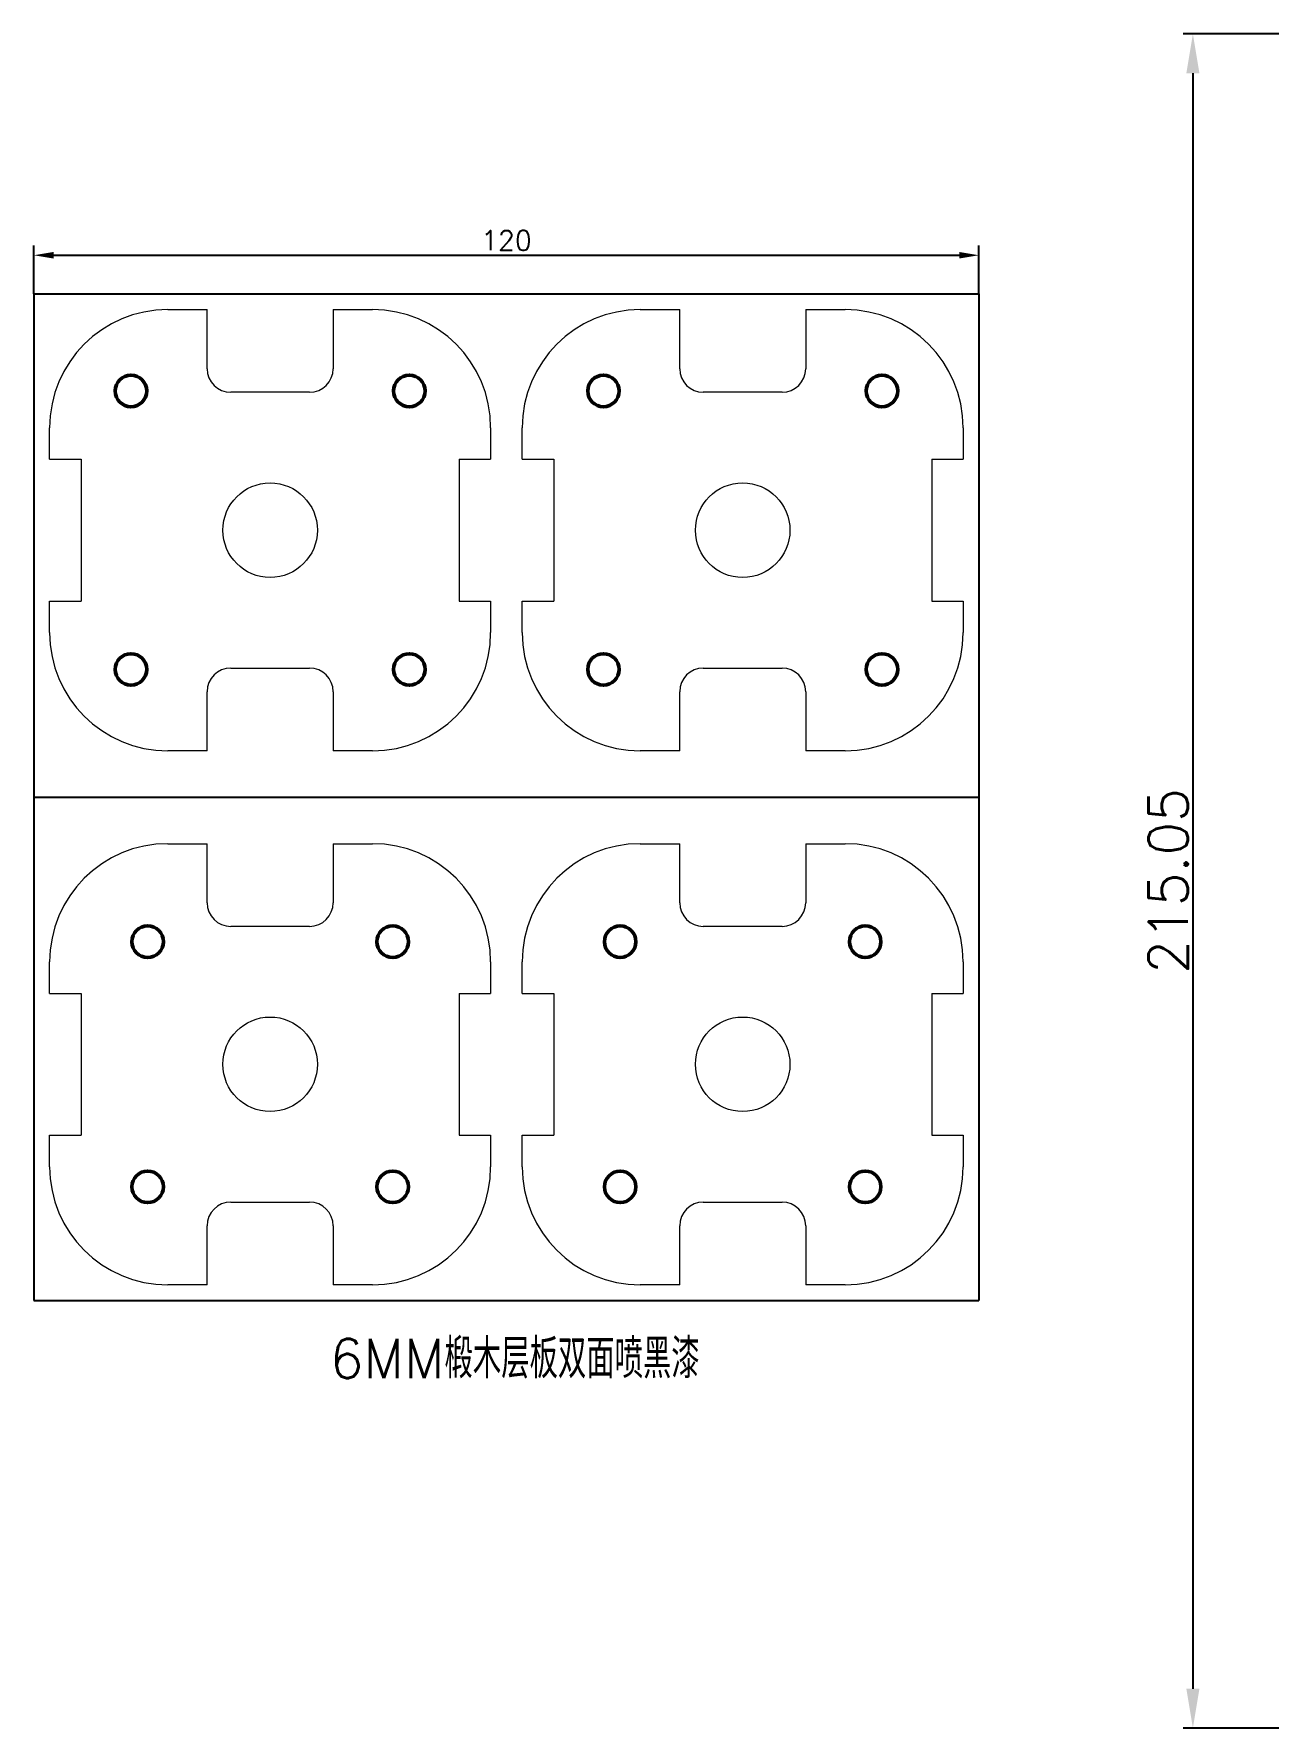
# Model space of a CAD drawing. Header units: millimetres. Extents: x 1599 to 2374, y 866 to 1112.
# Drawn here: x 1599.2 to 1755.9, y 878.7 to 1093.7 of the extents above; entities that cross this region are included whole.
import ezdxf

# ---------------------------------------------------------------- set-up
doc = ezdxf.new("R2010")
doc.units = ezdxf.units.MM
doc.layers.add('1粗实线', color=255, linetype='Continuous', lineweight=50)
doc.layers.add('6标注层', color=3, linetype='Continuous', lineweight=25)
doc.styles.get("Standard").update_dxf_attribs({"font": 'txt', "bigfont": 'gbcbig.shx'})

msp = doc.modelspace()

# ---------------------------------------------------------------- linework, layer by layer
at = {"layer": '1粗实线', "lineweight": 18}
for p, q in [((1616.211, 1058.74), (1621.211, 1058.74)), ((1621.211, 1051.24), (1621.211, 1058.74)), ((1637.211, 1058.74), (1637.211, 1051.24)), ((1637.211, 1058.74), (1642.211, 1058.74)), ((1676.211, 1058.74), (1681.211, 1058.74)), ((1681.211, 1051.24), (1681.211, 1058.74)), ((1697.211, 1058.74), (1697.211, 1051.24)), ((1697.211, 1058.74), (1702.211, 1058.74)), ((1634.211, 1048.24), (1624.211, 1048.24)), ((1694.211, 1048.24), (1684.211, 1048.24)), ((1601.211, 1039.74), (1601.211, 1043.74)), ((1657.211, 1043.74), (1657.211, 1039.74)), ((1661.211, 1039.74), (1661.211, 1043.74)), ((1717.211, 1043.74), (1717.211, 1039.74)), ((1601.211, 1039.74), (1605.211, 1039.74)), ((1605.211, 1039.74), (1605.211, 1021.74)), ((1653.211, 1039.74), (1657.211, 1039.74)), ((1653.211, 1039.74), (1653.211, 1021.74)), ((1661.211, 1039.74), (1665.211, 1039.74)), ((1665.211, 1039.74), (1665.211, 1021.74)), ((1713.211, 1039.74), (1717.211, 1039.74)), ((1713.211, 1039.74), (1713.211, 1021.74)), ((1601.211, 1021.74), (1605.211, 1021.74)), ((1601.211, 1017.74), (1601.211, 1021.74)), ((1653.211, 1021.74), (1657.211, 1021.74)), ((1657.211, 1021.74), (1657.211, 1017.74)), ((1661.211, 1021.74), (1665.211, 1021.74)), ((1661.211, 1017.74), (1661.211, 1021.74)), ((1713.211, 1021.74), (1717.211, 1021.74)), ((1717.211, 1021.74), (1717.211, 1017.74)), ((1624.211, 1013.24), (1634.211, 1013.24)), ((1684.211, 1013.24), (1694.211, 1013.24)), ((1621.211, 1002.74), (1621.211, 1010.24)), ((1637.211, 1010.24), (1637.211, 1002.74)), ((1681.211, 1002.74), (1681.211, 1010.24)), ((1697.211, 1010.24), (1697.211, 1002.74)), ((1621.211, 1002.74), (1616.211, 1002.74)), ((1642.211, 1002.74), (1637.211, 1002.74)), ((1681.211, 1002.74), (1676.211, 1002.74)), ((1702.211, 1002.74), (1697.211, 1002.74)), ((1616.211, 990.948), (1621.211, 990.948)), ((1621.211, 983.448), (1621.211, 990.948)), ((1637.211, 990.948), (1637.211, 983.448)), ((1637.211, 990.948), (1642.211, 990.948)), ((1676.211, 990.948), (1681.211, 990.948)), ((1681.211, 983.448), (1681.211, 990.948)), ((1697.211, 990.948), (1697.211, 983.448)), ((1697.211, 990.948), (1702.211, 990.948)), ((1634.211, 980.448), (1624.211, 980.448)), ((1694.211, 980.448), (1684.211, 980.448)), ((1601.211, 971.948), (1601.211, 975.948)), ((1657.211, 975.948), (1657.211, 971.948)), ((1661.211, 971.948), (1661.211, 975.948)), ((1717.211, 975.948), (1717.211, 971.948)), ((1601.211, 971.948), (1605.211, 971.948)), ((1605.211, 971.948), (1605.211, 953.948)), ((1653.211, 971.948), (1657.211, 971.948)), ((1653.211, 971.948), (1653.211, 953.948)), ((1661.211, 971.948), (1665.211, 971.948)), ((1665.211, 971.948), (1665.211, 953.948)), ((1713.211, 971.948), (1717.211, 971.948)), ((1713.211, 971.948), (1713.211, 953.948)), ((1601.211, 953.948), (1605.211, 953.948)), ((1601.211, 949.948), (1601.211, 953.948)), ((1653.211, 953.948), (1657.211, 953.948)), ((1657.211, 953.948), (1657.211, 949.948)), ((1661.211, 953.948), (1665.211, 953.948)), ((1661.211, 949.948), (1661.211, 953.948)), ((1713.211, 953.948), (1717.211, 953.948)), ((1717.211, 953.948), (1717.211, 949.948)), ((1624.211, 945.448), (1634.211, 945.448)), ((1684.211, 945.448), (1694.211, 945.448)), ((1621.211, 934.948), (1621.211, 942.448)), ((1637.211, 942.448), (1637.211, 934.948)), ((1681.211, 934.948), (1681.211, 942.448)), ((1697.211, 942.448), (1697.211, 934.948)), ((1621.211, 934.948), (1616.211, 934.948)), ((1642.211, 934.948), (1637.211, 934.948)), ((1681.211, 934.948), (1676.211, 934.948)), ((1702.211, 934.948), (1697.211, 934.948))]:
    msp.add_line(p, q, dxfattribs=at)
at = {"layer": '1粗实线'}
for centre in [(1611.534, 1048.418), (1646.889, 1048.418), (1671.534, 1048.418), (1706.889, 1048.418), (1611.534, 1013.062), (1646.889, 1013.062), (1671.534, 1013.062), (1706.889, 1013.062), (1613.655, 978.505), (1644.768, 978.505), (1673.655, 978.505), (1704.768, 978.505), (1613.655, 947.392), (1644.768, 947.392), (1673.655, 947.392), (1704.768, 947.392)]:
    msp.add_circle(centre, 2, dxfattribs=at)
at = {"layer": '1粗实线', "lineweight": 18}
for centre in [(1629.211, 1030.74), (1689.211, 1030.74), (1629.211, 962.948), (1689.211, 962.948)]:
    msp.add_circle(centre, 6, dxfattribs=at)
for centre, radius, start, end in [((1616.211, 1043.74), 15, 90, 180), ((1642.211, 1043.74), 15, 0, 90), ((1676.211, 1043.74), 15, 90, 180), ((1702.211, 1043.74), 15, 0, 90), ((1624.211, 1051.24), 3, 180, 270), ((1634.211, 1051.24), 3, 270, 0), ((1684.211, 1051.24), 3, 180, 270), ((1694.211, 1051.24), 3, 270, 0), ((1616.211, 1017.74), 15, 180, 270), ((1642.211, 1017.74), 15, 270, 0), ((1676.211, 1017.74), 15, 180, 270), ((1702.211, 1017.74), 15, 270, 0), ((1624.211, 1010.24), 3, 90, 180), ((1634.211, 1010.24), 3, 0, 90), ((1684.211, 1010.24), 3, 90, 180), ((1694.211, 1010.24), 3, 0, 90), ((1616.211, 975.948), 15, 90, 180), ((1642.211, 975.948), 15, 0, 90), ((1676.211, 975.948), 15, 90, 180), ((1702.211, 975.948), 15, 0, 90), ((1624.211, 983.448), 3, 180, 270), ((1634.211, 983.448), 3, 270, 0), ((1684.211, 983.448), 3, 180, 270), ((1694.211, 983.448), 3, 270, 0), ((1616.211, 949.948), 15, 180, 270), ((1642.211, 949.948), 15, 270, 0), ((1676.211, 949.948), 15, 180, 270), ((1702.211, 949.948), 15, 270, 0), ((1624.211, 942.448), 3, 90, 180), ((1634.211, 942.448), 3, 0, 90), ((1684.211, 942.448), 3, 90, 180), ((1694.211, 942.448), 3, 0, 90)]:
    msp.add_arc(centre, radius, start, end, dxfattribs=at)
at = {"layer": '6标注层'}
for p, q in [((1759.019, 1093.737), (1745.123, 1093.737)), ((1746.373, 1088.737), (1746.373, 883.685)), ((1599.211, 1060.74), (1599.211, 1066.888)), ((1719.211, 1060.74), (1719.211, 1066.888)), ((1601.711, 1065.638), (1716.711, 1065.638)), ((1599.211, 1060.74), (1599.211, 932.948)), ((1599.211, 1060.74), (1719.211, 1060.74)), ((1719.211, 1060.74), (1719.211, 932.948)), ((1599.211, 996.844), (1719.211, 996.844)), ((1599.211, 932.948), (1719.211, 932.948)), ((1759.019, 878.685), (1745.123, 878.685))]:
    msp.add_line(p, q, dxfattribs=at)
for points in [[(1745.54, 1088.737), (1747.207, 1088.737), (1746.373, 1093.737)], [(1601.711, 1066.055), (1601.711, 1065.222), (1599.211, 1065.638)], [(1716.711, 1066.055), (1716.711, 1065.222), (1719.211, 1065.638)], [(1745.54, 883.685), (1747.207, 883.685), (1746.373, 878.685)]]:
    msp.add_solid(points, dxfattribs=at)

# ---------------------------------------------------------------- texts
at = {"layer": '1粗实线'}
msp.add_text('6MM椴木层板双面喷黑漆', height=5, dxfattribs=at).set_placement((1636.78, 923.089))
at = {"layer": '6标注层', "insert": (1659.211, 1067.513), "char_height": 2.5, "attachment_point": 5}
msp.add_mtext('120', dxfattribs=at)
at = {"layer": '6标注层', "insert": (1743.248, 986.211), "char_height": 5, "attachment_point": 5, "rotation": 90}
msp.add_mtext('215.05', dxfattribs=at)

doc.saveas('drawing.dxf')
